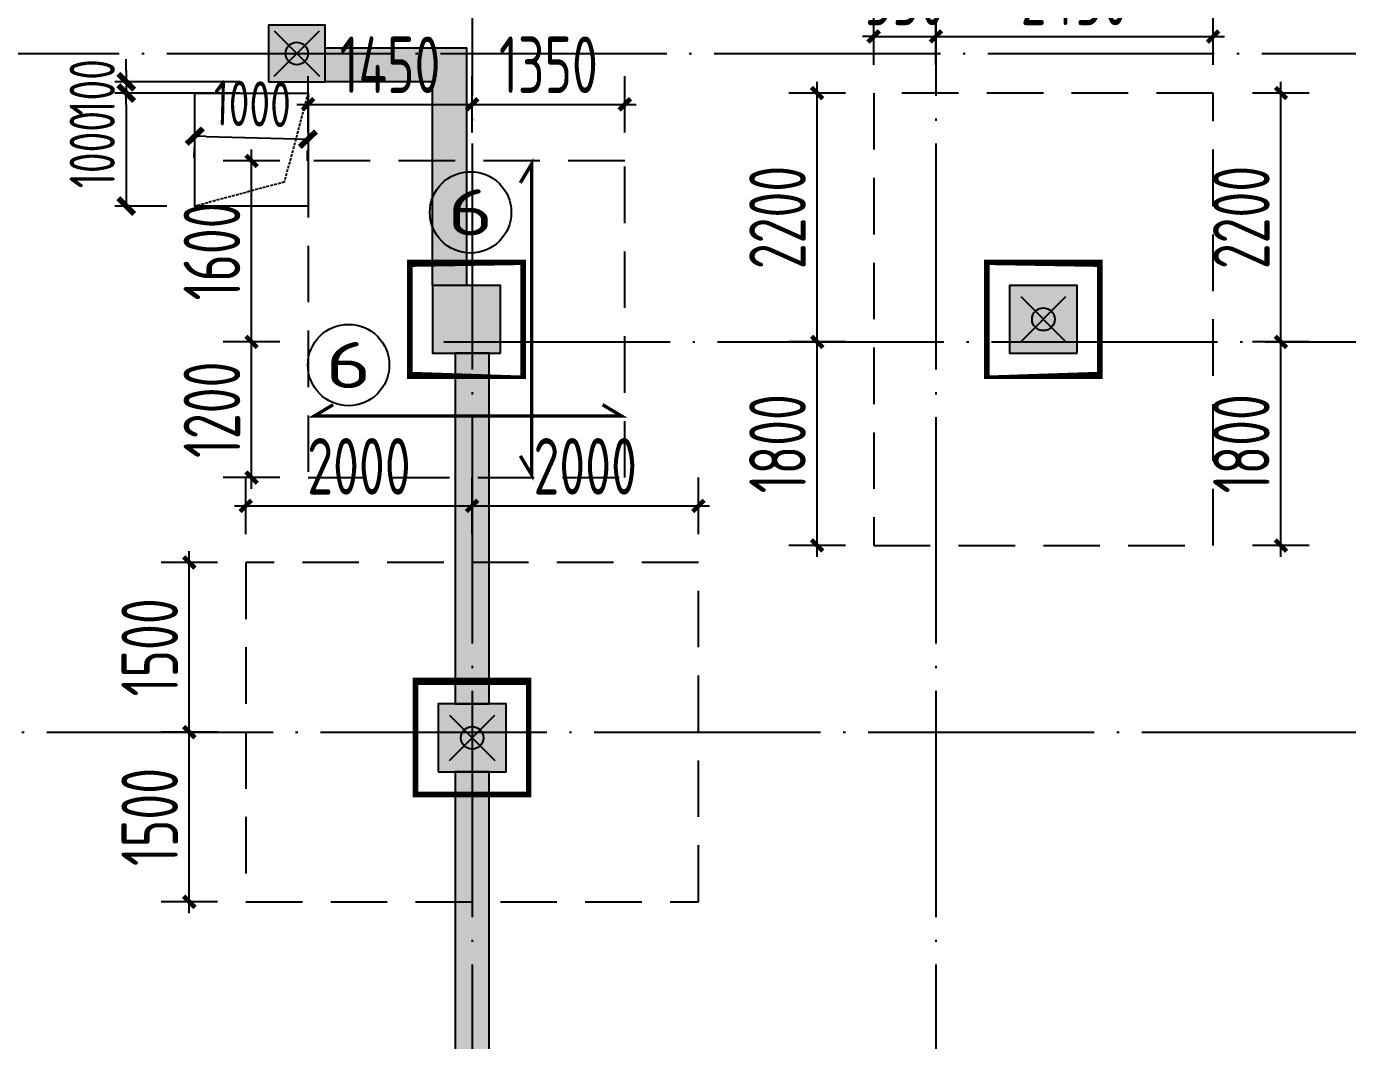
# Model space of a CAD drawing. Extents: x -57409 to 252654, y -8259 to 229119.
# Drawn here: x 194238 to 205917, y 184136 to 193102 of the extents above; entities that cross this region are included whole.
import ezdxf
from ezdxf.enums import TextEntityAlignment as Align

# ---------------------------------------------------------------- set-up
doc = ezdxf.new("R2010")
doc.units = 0
doc.header["$LTSCALE"] = 100
doc.header["$PDMODE"] = 35
doc.header["$PDSIZE"] = 200
for name, pattern in [('DASH', [0.35, 0.25, -0.1]), ('DASHED', [0.75, 0.5, -0.25]), ('DOTE', [2.4200000000000004, 2, -0.2, 0.02, -0.2])]:
    doc.linetypes.add(name, pattern=pattern)
doc.layers.get('0').update_dxf_attribs({"linetype": 'CONTINUOUS'})
doc.layers.get('Defpoints').update_dxf_attribs({"linetype": 'CONTINUOUS'})
for name, color, linetype in [('B-TEXT', 3, 'CONTINUOUS'), ('codim', 7, 'CONTINUOUS'), ('COLU', 7, 'CONTINUOUS'), ('colu-主楼', 7, 'CONTINUOUS'), ('CT', 2, 'CONTINUOUS'), ('dim-wall', 7, 'CONTINUOUS'), ('dote', 253, 'DOTE'), ('h填实-主楼', 254, 'CONTINUOUS'), ('h填实-柱墙', 254, 'CONTINUOUS'), ('JSK', 4, 'CONTINUOUS'), ('WALL', 3, 'CONTINUOUS'), ('Z-AXIS', 3, 'CONTINUOUS'), ('Z-TEXT', 2, 'CONTINUOUS'), ('z柱下板带', 140, 'CONTINUOUS'), ('板底钢筋', 24, 'CONTINUOUS')]:
    doc.layers.add(name, color=color, linetype=linetype)
doc.layers.add('重心计算', color=7, linetype='CONTINUOUS', plot=False)
doc.styles.add('_TCH_AXIS', font='tssdeng.shx', dxfattribs={"width": 0.7, "bigfont": 'tssdchn.shx'})
doc.styles.add('COMPLEX', font='tssdeng.shx', dxfattribs={"width": 0.7, "bigfont": 'tssdchn.shx'})
doc.styles.add('Jgcad-DIM', font='tssdeng.shx', dxfattribs={"width": 0.7, "bigfont": 'tssdchn.shx'})
doc.styles.add('TSSD_Dimension', font='tssdeng.shx', dxfattribs={"width": 0.7})
doc.dimstyles.new('TSSD_100_100$0', dxfattribs={"dimtxt": 300, "dimasz": 100, "dimexe": 100, "dimexo": 250, "dimgap": 100, "dimtad": 1, "dimdec": 0, "dimzin": 0, "dimdsep": 46, "dimtxsty": 'TSSD_Dimension', "dimblk": '_tsdbk', "dimblk1": '_tsdbk', "dimblk2": '_tsdbk', "dimsah": 1, "dimcen": 0, "dimdle": 100, "dimclrt": 7, "dimadec": 0, "dimazin": 0, "dimtfac": 1, "dimtdec": 0, "dimtix": 1, "dimtmove": 2, "dimatfit": 3, "dimldrblk": '_tsdbk', "dimfxl": 1, "dimtolj": 1, "dimtzin": 0, "dimarcsym": 0})

# ---------------------------------------------------------------- blocks, each defined once
blk = doc.blocks.new('_AXISO')
blk.add_circle((2.273736754432321e-13, -5.684341886080801e-14), 0.5)
at = {"layer": 'B-TEXT', "style": 'COMPLEX', "width": 1.450892857142857}
blk.add_attdef('A', text='', height=0.56, dxfattribs=at).set_placement((0.2493750000001, -0.2800000000000296), (0.7493750000001, -0.2800000000000296), align=Align.FIT)
blk = doc.blocks.new('_ArchTick')
at = {"color": 0, "linetype": 'ByBlock', "const_width": 0.4}
blk.add_lwpolyline([(-0.5, -0.5), (0.5, 0.5)], dxfattribs=at)
blk = doc.blocks.new('*D2650')
at = {"layer": 'codim', "color": 0, "lineweight": -2}
blk.add_line((196227.6411610142, 189012.7230420692), (196227.6411610142, 190412.7230420691), dxfattribs=at)
at = {"layer": 'codim', "color": 7, "lineweight": -2}
for p, q in [((196477.6411610146, 190312.7230420691), (195977.6411610142, 190312.7230420691)), ((196477.6411610142, 189112.7230420692), (195977.6411610142, 189112.7230420692))]:
    blk.add_line(p, q, dxfattribs=at)
at = {"layer": 'Defpoints', "color": 0}
for p in [(196227.6411610142, 190312.7230420691), (196727.6411610146, 190312.7230420691), (196727.6411610142, 189112.7230420692)]:
    blk.add_point(p, dxfattribs=at)
at = {"layer": 'codim', "color": 0, "lineweight": -2, "xscale": 100, "yscale": 100, "zscale": 100}
for p, rotation in [((196227.6411610142, 190312.7230420691), 90), ((196227.6411610142, 189112.7230420692), 270)]:
    blk.add_blockref('_ArchTick', p, dxfattribs=dict(at, rotation=rotation))
at = {"layer": 'codim', "color": 1, "insert": (195877.6411610141, 189712.7230420692), "char_height": 500, "attachment_point": 5, "rotation": 90, "style": 'Jgcad-DIM'}
blk.add_mtext('\\A1;1200', dxfattribs=at)
blk = doc.blocks.new('*D2651')
at = {"layer": 'codim', "color": 0, "lineweight": -2}
blk.add_line((196227.6411610142, 190212.7230420691), (196227.6411610142, 192012.7230420689), dxfattribs=at)
at = {"layer": 'codim', "color": 7, "lineweight": -2}
for p, q in [((196477.6411610151, 191912.7230420689), (195977.6411610142, 191912.7230420689)), ((196477.6411610146, 190312.7230420691), (195977.6411610142, 190312.7230420691))]:
    blk.add_line(p, q, dxfattribs=at)
at = {"layer": 'Defpoints', "color": 0}
for p in [(196227.6411610142, 191912.7230420689), (196727.6411610151, 191912.7230420689), (196727.6411610146, 190312.7230420691)]:
    blk.add_point(p, dxfattribs=at)
at = {"layer": 'codim', "color": 0, "lineweight": -2, "xscale": 100, "yscale": 100, "zscale": 100}
for p, rotation in [((196227.6411610142, 191912.7230420689), 90), ((196227.6411610142, 190312.7230420691), 270)]:
    blk.add_blockref('_ArchTick', p, dxfattribs=dict(at, rotation=rotation))
at = {"layer": 'codim', "color": 1, "insert": (195877.6411610141, 191112.723042069), "char_height": 500, "attachment_point": 5, "rotation": 90, "style": 'Jgcad-DIM'}
blk.add_mtext('\\A1;1600', dxfattribs=at)
blk = doc.blocks.new('*D2652')
at = {"layer": 'codim', "color": 7, "lineweight": -2}
for p, q in [((196727.6411610151, 192162.7230420689), (196727.6411610151, 192662.7230420689)), ((198177.6411610151, 192162.7230420684), (198177.6411610151, 192662.7230420689))]:
    blk.add_line(p, q, dxfattribs=at)
at = {"layer": 'codim', "color": 0, "lineweight": -2}
blk.add_line((196627.6411610151, 192412.7230420689), (198277.6411610151, 192412.7230420689), dxfattribs=at)
at = {"layer": 'Defpoints', "color": 0}
for p in [(198177.6411610151, 192412.7230420689), (196727.6411610151, 191912.7230420689), (198177.6411610151, 191912.7230420684)]:
    blk.add_point(p, dxfattribs=at)
at = {"layer": 'codim', "color": 0, "lineweight": -2, "xscale": 100, "yscale": 100, "zscale": 100, "rotation": 180}
blk.add_blockref('_ArchTick', (196727.6411610151, 192412.7230420689), dxfattribs=at)
at = {"layer": 'codim', "color": 0, "lineweight": -2, "xscale": 100, "yscale": 100, "zscale": 100}
blk.add_blockref('_ArchTick', (198177.6411610151, 192412.7230420689), dxfattribs=at)
at = {"layer": 'codim', "color": 1, "insert": (197452.6411610151, 192762.7230420689), "char_height": 500, "attachment_point": 5, "style": 'Jgcad-DIM'}
blk.add_mtext('\\A1;1450', dxfattribs=at)
blk = doc.blocks.new('*D2653')
at = {"layer": 'codim', "color": 7, "lineweight": -2}
for p, q in [((198177.6411610151, 192162.7230420684), (198177.6411610151, 192662.7230420689)), ((199527.6411610154, 192162.7230420685), (199527.6411610154, 192662.7230420689))]:
    blk.add_line(p, q, dxfattribs=at)
at = {"layer": 'codim', "color": 0, "lineweight": -2}
blk.add_line((198077.6411610151, 192412.7230420689), (199627.6411610154, 192412.7230420689), dxfattribs=at)
at = {"layer": 'Defpoints', "color": 0}
for p in [(199527.6411610154, 192412.7230420689), (198177.6411610151, 191912.7230420684), (199527.6411610154, 191912.7230420685)]:
    blk.add_point(p, dxfattribs=at)
at = {"layer": 'codim', "color": 0, "lineweight": -2, "xscale": 100, "yscale": 100, "zscale": 100, "rotation": 180}
blk.add_blockref('_ArchTick', (198177.6411610151, 192412.7230420689), dxfattribs=at)
at = {"layer": 'codim', "color": 0, "lineweight": -2, "xscale": 100, "yscale": 100, "zscale": 100}
blk.add_blockref('_ArchTick', (199527.6411610154, 192412.7230420689), dxfattribs=at)
at = {"layer": 'codim', "color": 1, "insert": (198852.6411610153, 192762.7230420689), "char_height": 500, "attachment_point": 5, "style": 'Jgcad-DIM'}
blk.add_mtext('\\A1;1350', dxfattribs=at)
blk = doc.blocks.new('*D2658')
at = {"layer": 'codim', "color": 0, "lineweight": -2}
blk.add_line((205327.6411610198, 188412.7230420671), (205327.6411610198, 190412.723042067), dxfattribs=at)
at = {"layer": 'codim', "color": 7, "lineweight": -2}
for p, q in [((205577.6411610198, 190312.723042067), (205077.6411610198, 190312.723042067)), ((205577.6411610198, 188512.7230420671), (205077.6411610198, 188512.7230420671))]:
    blk.add_line(p, q, dxfattribs=at)
at = {"layer": 'Defpoints', "color": 0}
for p in [(205327.6411610198, 190312.723042067), (205827.6411610198, 190312.723042067), (205827.6411610198, 188512.7230420671)]:
    blk.add_point(p, dxfattribs=at)
at = {"layer": 'codim', "color": 0, "lineweight": -2, "xscale": 100, "yscale": 100, "zscale": 100}
for p, rotation in [((205327.6411610198, 190312.723042067), 90), ((205327.6411610198, 188512.7230420671), 270)]:
    blk.add_blockref('_ArchTick', p, dxfattribs=dict(at, rotation=rotation))
at = {"layer": 'codim', "color": 1, "insert": (204977.6411610198, 189412.7230420671), "char_height": 500, "attachment_point": 5, "rotation": 90, "style": 'Jgcad-DIM'}
blk.add_mtext('\\A1;1800', dxfattribs=at)
blk = doc.blocks.new('*D2659')
at = {"layer": 'codim', "color": 0, "lineweight": -2}
blk.add_line((205327.6411610198, 190212.723042067), (205327.6411610198, 192612.7230420672), dxfattribs=at)
at = {"layer": 'codim', "color": 7, "lineweight": -2}
for p, q in [((205577.6411610198, 192512.7230420672), (205077.6411610198, 192512.7230420672)), ((205577.6411610198, 190312.723042067), (205077.6411610198, 190312.723042067))]:
    blk.add_line(p, q, dxfattribs=at)
at = {"layer": 'Defpoints', "color": 0}
for p in [(205327.6411610198, 192512.7230420672), (205827.6411610198, 192512.7230420672), (205827.6411610198, 190312.723042067)]:
    blk.add_point(p, dxfattribs=at)
at = {"layer": 'codim', "color": 0, "lineweight": -2, "xscale": 100, "yscale": 100, "zscale": 100}
for p, rotation in [((205327.6411610198, 192512.7230420672), 90), ((205327.6411610198, 190312.723042067), 270)]:
    blk.add_blockref('_ArchTick', p, dxfattribs=dict(at, rotation=rotation))
at = {"layer": 'codim', "color": 1, "insert": (204977.6411610198, 191412.7230420671), "char_height": 500, "attachment_point": 5, "rotation": 90, "style": 'Jgcad-DIM'}
blk.add_mtext('\\A1;2200', dxfattribs=at)
blk = doc.blocks.new('*D2660')
at = {"layer": 'codim', "color": 0, "lineweight": -2}
blk.add_line((201227.6411610159, 188412.7230420678), (201227.6411610159, 190412.7230420679), dxfattribs=at)
at = {"layer": 'codim', "color": 7, "lineweight": -2}
for p, q in [((201477.6411610159, 190312.7230420679), (200977.6411610159, 190312.7230420679)), ((201477.6411610159, 188512.7230420678), (200977.6411610159, 188512.7230420678))]:
    blk.add_line(p, q, dxfattribs=at)
at = {"layer": 'Defpoints', "color": 0}
for p in [(201227.6411610159, 190312.7230420679), (201727.6411610159, 190312.7230420679), (201727.6411610159, 188512.7230420678)]:
    blk.add_point(p, dxfattribs=at)
at = {"layer": 'codim', "color": 0, "lineweight": -2, "xscale": 100, "yscale": 100, "zscale": 100}
for p, rotation in [((201227.6411610159, 190312.7230420679), 90), ((201227.6411610159, 188512.7230420678), 270)]:
    blk.add_blockref('_ArchTick', p, dxfattribs=dict(at, rotation=rotation))
at = {"layer": 'codim', "color": 1, "insert": (200877.6411610159, 189412.7230420679), "char_height": 500, "attachment_point": 5, "rotation": 90, "style": 'Jgcad-DIM'}
blk.add_mtext('\\A1;1800', dxfattribs=at)
blk = doc.blocks.new('*D2661')
at = {"layer": 'codim', "color": 0, "lineweight": -2}
blk.add_line((201227.6411610159, 190212.7230420679), (201227.6411610159, 192612.7230420679), dxfattribs=at)
at = {"layer": 'codim', "color": 7, "lineweight": -2}
for p, q in [((201477.6411610158, 192512.7230420679), (200977.6411610159, 192512.7230420679)), ((201477.6411610159, 190312.7230420679), (200977.6411610159, 190312.7230420679))]:
    blk.add_line(p, q, dxfattribs=at)
at = {"layer": 'Defpoints', "color": 0}
for p in [(201227.6411610159, 192512.7230420679), (201727.6411610158, 192512.7230420679), (201727.6411610159, 190312.7230420679)]:
    blk.add_point(p, dxfattribs=at)
at = {"layer": 'codim', "color": 0, "lineweight": -2, "xscale": 100, "yscale": 100, "zscale": 100}
for p, rotation in [((201227.6411610159, 192512.7230420679), 90), ((201227.6411610159, 190312.7230420679), 270)]:
    blk.add_blockref('_ArchTick', p, dxfattribs=dict(at, rotation=rotation))
at = {"layer": 'codim', "color": 1, "insert": (200877.6411610159, 191412.723042068), "char_height": 500, "attachment_point": 5, "rotation": 90, "style": 'Jgcad-DIM'}
blk.add_mtext('\\A1;2200', dxfattribs=at)
blk = doc.blocks.new('*D2629')
at = {"layer": 'codim', "color": 7, "lineweight": -2}
for p, q in [((201727.6411610158, 192762.7230420679), (201727.6411610158, 193262.7230420679)), ((202277.6411610158, 192762.7230420679), (202277.6411610158, 193262.7230420679))]:
    blk.add_line(p, q, dxfattribs=at)
at = {"layer": 'codim', "color": 0, "lineweight": -2}
for p, q in [((201727.6411610158, 193012.7230420679), (201627.6411610158, 193012.7230420679)), ((201727.6411610158, 193012.7230420679), (202277.6411610158, 193012.7230420679)), ((202277.6411610158, 193012.7230420679), (202377.6411610158, 193012.7230420679))]:
    blk.add_line(p, q, dxfattribs=at)
at = {"layer": 'Defpoints', "color": 0}
for p in [(202277.6411610158, 193012.7230420679), (201727.6411610158, 192512.7230420679), (202277.6411610158, 192512.7230420679)]:
    blk.add_point(p, dxfattribs=at)
at = {"layer": 'codim', "color": 0, "lineweight": -2, "xscale": 100, "yscale": 100, "zscale": 100}
blk.add_blockref('_ArchTick', (201727.6411610158, 193012.7230420679), dxfattribs=at)
at = {"layer": 'codim', "color": 0, "lineweight": -2, "xscale": 100, "yscale": 100, "zscale": 100, "rotation": 180}
blk.add_blockref('_ArchTick', (202277.6411610158, 193012.7230420679), dxfattribs=at)
at = {"layer": 'codim', "color": 1, "insert": (202002.6411610158, 193362.7230420679), "char_height": 500, "attachment_point": 5, "style": 'Jgcad-DIM'}
blk.add_mtext('\\A1;550', dxfattribs=at)
blk = doc.blocks.new('*D2630')
at = {"layer": 'codim', "color": 7, "lineweight": -2}
for p, q in [((202277.6411610158, 192762.7230420679), (202277.6411610158, 193262.7230420679)), ((204727.641161016, 192762.723042068), (204727.641161016, 193262.7230420679))]:
    blk.add_line(p, q, dxfattribs=at)
at = {"layer": 'codim', "color": 0, "lineweight": -2}
blk.add_line((202177.6411610158, 193012.7230420679), (204827.641161016, 193012.7230420679), dxfattribs=at)
at = {"layer": 'Defpoints', "color": 0}
for p in [(204727.641161016, 193012.7230420679), (202277.6411610158, 192512.7230420679), (204727.641161016, 192512.723042068)]:
    blk.add_point(p, dxfattribs=at)
at = {"layer": 'codim', "color": 0, "lineweight": -2, "xscale": 100, "yscale": 100, "zscale": 100, "rotation": 180}
blk.add_blockref('_ArchTick', (202277.6411610158, 193012.7230420679), dxfattribs=at)
at = {"layer": 'codim', "color": 0, "lineweight": -2, "xscale": 100, "yscale": 100, "zscale": 100}
blk.add_blockref('_ArchTick', (204727.641161016, 193012.7230420679), dxfattribs=at)
at = {"layer": 'codim', "color": 1, "insert": (203502.6411610159, 193362.7230420679), "char_height": 500, "attachment_point": 5, "style": 'Jgcad-DIM'}
blk.add_mtext('\\A1;2450', dxfattribs=at)
blk = doc.blocks.new('*D2182')
at = {"layer": 'codim', "color": 0, "lineweight": -2}
blk.add_line((195677.6411610146, 185262.7230420377), (195677.6411610146, 186962.7230420377), dxfattribs=at)
at = {"layer": 'codim', "color": 7, "lineweight": -2}
for p, q in [((195927.6411610147, 186862.7230420377), (195427.6411610146, 186862.7230420377)), ((195927.6411610146, 185362.7230420377), (195427.6411610146, 185362.7230420377))]:
    blk.add_line(p, q, dxfattribs=at)
at = {"layer": 'Defpoints', "color": 0}
for p in [(195677.6411610146, 186862.7230420377), (196177.6411610147, 186862.7230420377), (196177.6411610146, 185362.7230420377)]:
    blk.add_point(p, dxfattribs=at)
at = {"layer": 'codim', "color": 0, "lineweight": -2, "xscale": 100, "yscale": 100, "zscale": 100}
for p, rotation in [((195677.6411610146, 186862.7230420377), 90), ((195677.6411610146, 185362.7230420377), 270)]:
    blk.add_blockref('_ArchTick', p, dxfattribs=dict(at, rotation=rotation))
at = {"layer": 'codim', "color": 1, "insert": (195327.6411610146, 186112.7230420377), "char_height": 500, "attachment_point": 5, "rotation": 90, "style": 'Jgcad-DIM'}
blk.add_mtext('\\A1;1500', dxfattribs=at)
blk = doc.blocks.new('*D2183')
at = {"layer": 'codim', "color": 0, "lineweight": -2}
blk.add_line((195677.6411610146, 186762.7230420377), (195677.6411610146, 188462.7230420377), dxfattribs=at)
at = {"layer": 'codim', "color": 7, "lineweight": -2}
for p, q in [((195927.6411610147, 188362.7230420377), (195427.6411610146, 188362.7230420377)), ((195927.6411610147, 186862.7230420377), (195427.6411610146, 186862.7230420377))]:
    blk.add_line(p, q, dxfattribs=at)
at = {"layer": 'Defpoints', "color": 0}
for p in [(195677.6411610146, 188362.7230420377), (196177.6411610147, 188362.7230420377), (196177.6411610147, 186862.7230420377)]:
    blk.add_point(p, dxfattribs=at)
at = {"layer": 'codim', "color": 0, "lineweight": -2, "xscale": 100, "yscale": 100, "zscale": 100}
for p, rotation in [((195677.6411610146, 188362.7230420377), 90), ((195677.6411610146, 186862.7230420377), 270)]:
    blk.add_blockref('_ArchTick', p, dxfattribs=dict(at, rotation=rotation))
at = {"layer": 'codim', "color": 1, "insert": (195327.6411610146, 187612.7230420377), "char_height": 500, "attachment_point": 5, "rotation": 90, "style": 'Jgcad-DIM'}
blk.add_mtext('\\A1;1500', dxfattribs=at)
blk = doc.blocks.new('*D2184')
at = {"layer": 'codim', "color": 7, "lineweight": -2}
for p, q in [((196177.6411610147, 188612.7230420377), (196177.6411610147, 189112.7230420377)), ((198177.6411610147, 188612.7230420377), (198177.6411610147, 189112.7230420377))]:
    blk.add_line(p, q, dxfattribs=at)
at = {"layer": 'codim', "color": 0, "lineweight": -2}
blk.add_line((196077.6411610147, 188862.7230420377), (198277.6411610147, 188862.7230420377), dxfattribs=at)
at = {"layer": 'Defpoints', "color": 0}
for p in [(198177.6411610147, 188862.7230420377), (196177.6411610147, 188362.7230420377), (198177.6411610147, 188362.7230420377)]:
    blk.add_point(p, dxfattribs=at)
at = {"layer": 'codim', "color": 0, "lineweight": -2, "xscale": 100, "yscale": 100, "zscale": 100, "rotation": 180}
blk.add_blockref('_ArchTick', (196177.6411610147, 188862.7230420377), dxfattribs=at)
at = {"layer": 'codim', "color": 0, "lineweight": -2, "xscale": 100, "yscale": 100, "zscale": 100}
blk.add_blockref('_ArchTick', (198177.6411610147, 188862.7230420377), dxfattribs=at)
at = {"layer": 'codim', "color": 1, "insert": (197177.6411610147, 189212.7230420377), "char_height": 500, "attachment_point": 5, "style": 'Jgcad-DIM'}
blk.add_mtext('\\A1;2000', dxfattribs=at)
blk = doc.blocks.new('*D2185')
at = {"layer": 'codim', "color": 7, "lineweight": -2}
for p, q in [((198177.6411610147, 188612.7230420377), (198177.6411610147, 189112.7230420377)), ((200177.6411610147, 188612.7230420378), (200177.6411610147, 189112.7230420377))]:
    blk.add_line(p, q, dxfattribs=at)
at = {"layer": 'codim', "color": 0, "lineweight": -2}
blk.add_line((198077.6411610147, 188862.7230420377), (200277.6411610147, 188862.7230420377), dxfattribs=at)
at = {"layer": 'Defpoints', "color": 0}
for p in [(200177.6411610147, 188862.7230420377), (198177.6411610147, 188362.7230420377), (200177.6411610147, 188362.7230420378)]:
    blk.add_point(p, dxfattribs=at)
at = {"layer": 'codim', "color": 0, "lineweight": -2, "xscale": 100, "yscale": 100, "zscale": 100, "rotation": 180}
blk.add_blockref('_ArchTick', (198177.6411610147, 188862.7230420377), dxfattribs=at)
at = {"layer": 'codim', "color": 0, "lineweight": -2, "xscale": 100, "yscale": 100, "zscale": 100}
blk.add_blockref('_ArchTick', (200177.6411610147, 188862.7230420377), dxfattribs=at)
at = {"layer": 'codim', "color": 1, "insert": (199177.6411610147, 189212.7230420377), "char_height": 500, "attachment_point": 5, "style": 'Jgcad-DIM'}
blk.add_mtext('\\A1;2000', dxfattribs=at)
blk = doc.blocks.new('_tsdbk')
blk.add_line((-1, 0), (0, 0))
at = {"const_width": 0.5}
blk.add_lwpolyline([(-0.7000000000000001, -0.7000000000000001), (0.7000000000000001, 0.7000000000000001)], dxfattribs=at)
blk = doc.blocks.new('*D2743')
at = {"layer": 'Defpoints', "color": 0}
for p in [(196377.6411610191, 192612.7230420178), (195119.6684357747, 192512.9418924989), (196377.6411610192, 192512.9418924989)]:
    blk.add_point(p, dxfattribs=at)
at = {"layer": 'dim-wall', "color": 0, "lineweight": -2}
for p, q in [((195119.6684357747, 192712.7230420178), (195119.6684357747, 192812.7230420178)), ((196127.6411610191, 192612.7230420178), (195019.6684357747, 192612.7230420178)), ((195119.6684357747, 192612.7230420178), (195119.6684357747, 192512.9418924989)), ((196127.6411610192, 192512.9418924989), (195019.6684357747, 192512.9418924989)), ((195119.6684357747, 192412.9418924989), (195119.6684357747, 192312.9418924989))]:
    blk.add_line(p, q, dxfattribs=at)
at = {"layer": 'dim-wall', "color": 0, "lineweight": -2, "xscale": 100, "yscale": 100, "zscale": 100}
for p, rotation in [((195119.6684357747, 192612.7230420178), 270), ((195119.6684357747, 192512.9418924989), 90)]:
    blk.add_blockref('_tsdbk', p, dxfattribs=dict(at, rotation=rotation))
at = {"layer": 'dim-wall', "color": 7, "insert": (194819.6684357747, 192562.8324672583), "char_height": 400, "attachment_point": 5, "rotation": 90, "style": 'TSSD_Dimension'}
blk.add_mtext('\\A1;100', dxfattribs=at)
blk = doc.blocks.new('*D2744')
at = {"layer": 'Defpoints', "color": 0}
for p in [(196377.6411610192, 192512.9418924989), (195119.6684357747, 191512.9418925015), (195727.6411610217, 191512.9418925015)]:
    blk.add_point(p, dxfattribs=at)
at = {"layer": 'dim-wall', "color": 0, "lineweight": -2}
for p, q in [((196127.6411610192, 192512.9418924989), (195019.6684357747, 192512.9418924989)), ((195119.6684357747, 192412.9418924989), (195119.6684357747, 191612.9418925015)), ((195477.6411610217, 191512.9418925015), (195019.6684357747, 191512.9418925015))]:
    blk.add_line(p, q, dxfattribs=at)
at = {"layer": 'dim-wall', "color": 0, "lineweight": -2, "xscale": 100, "yscale": 100, "zscale": 100}
for p, rotation in [((195119.6684357747, 192512.9418924989), 90), ((195119.6684357747, 191512.9418925015), 270)]:
    blk.add_blockref('_tsdbk', p, dxfattribs=dict(at, rotation=rotation))
at = {"layer": 'dim-wall', "color": 7, "insert": (194819.6684357747, 192012.9418925002), "char_height": 400, "attachment_point": 5, "rotation": 90, "style": 'TSSD_Dimension'}
blk.add_mtext('\\A1;1000', dxfattribs=at)
blk = doc.blocks.new('*D2745')
at = {"layer": 'Defpoints', "color": 0}
for p in [(195727.6411610223, 192188.9537272749), (196727.6411610151, 192162.7230420688), (196726.1357947861, 192105.2354251069)]:
    blk.add_point(p, dxfattribs=at)
at = {"layer": 'dim-wall', "color": 0, "lineweight": -2}
for p, q in [((195826.100355917, 192128.8036825186), (196626.1700622886, 192107.8531199377)), ((195721.0969239454, 191939.039396031), (195723.5169285887, 192031.4556448519)), ((196721.0969239381, 191912.8087108249), (196723.5180999553, 192005.2696926093))]:
    blk.add_line(p, q, dxfattribs=at)
at = {"layer": 'dim-wall', "color": 0, "lineweight": -2, "xscale": 100, "yscale": 100, "zscale": 100}
for p, rotation in [((195726.1346234195, 192131.4213773494), 178.5), ((196726.1357947861, 192105.2354251069), 358.5)]:
    blk.add_blockref('_tsdbk', p, dxfattribs=dict(at, rotation=rotation))
at = {"layer": 'dim-wall', "color": 7, "insert": (196233.9882935951, 192418.2255987208), "char_height": 400, "attachment_point": 5, "rotation": 358.5, "style": 'TSSD_Dimension'}
blk.add_mtext('\\A1;1000', dxfattribs=at)

msp = doc.modelspace()

# ---------------------------------------------------------------- hatches: boundary and pattern name
at = {"layer": 'h填实-主楼'}
for points in [[(198427.6411610188, 190212.7230420691), (198427.6411610182, 190812.7230420696), (197827.6411610205, 190812.7230420685), (197827.6411610196, 190212.723042069)], [(203527.6411610175, 190212.7230420678), (203527.6411610191, 190812.7230420687), (202927.6411610187, 190812.7230420679), (202927.6411610187, 190212.7230420678)]]:
    msp.add_hatch(color=256, dxfattribs=at).paths.add_polyline_path(points)
at = {"layer": 'h填实-柱墙'}
for points in [[(196377.6411610191, 192612.7230420178), (196877.6411610211, 192612.7230420181), (196877.6411610222, 193112.72304202), (196377.6411610203, 193112.7230420194)], [(196877.6411610213, 192912.7230420715), (198127.6411610223, 192912.7230420711), (198127.641161022, 190812.7230420686), (197827.6411610205, 190812.7230420685), (197827.6411610198, 192612.7230420686), (196877.6411610217, 192612.7230420701)], [(198327.6411610167, 190212.7230420678), (198027.6411610132, 190212.7230420675), (198027.6411610171, 187112.7230420587), (198327.6411610176, 187112.7230420584)], [(197877.6411610149, 186512.7230420565), (198477.6411610156, 186512.7230420574), (198477.641161017, 187112.723042059), (197877.6411610158, 187112.7230420583)], [(198327.6411610226, 186512.7230420572), (198027.6411610194, 186512.7230420572), (198027.6411610222, 181612.7230420573), (198327.6411610223, 181612.7230420573)]]:
    msp.add_hatch(color=256, dxfattribs=at).paths.add_polyline_path(points)

# ---------------------------------------------------------------- linework, layer by layer
at = {"layer": 'COLU'}
for points in [[(196377.6411610191, 192612.7230420178), (196877.6411610211, 192612.7230420181), (196877.6411610222, 193112.72304202), (196377.6411610203, 193112.7230420194)], [(197877.6411610149, 186512.7230420565), (198477.6411610156, 186512.7230420574), (198477.641161017, 187112.723042059), (197877.6411610158, 187112.7230420583)]]:
    msp.add_lwpolyline(points, close=True, dxfattribs=at)
at = {"layer": 'colu-主楼'}
for points in [[(198427.6411610188, 190212.7230420691), (198427.6411610182, 190812.7230420696), (197827.6411610205, 190812.7230420685), (197827.6411610196, 190212.723042069)], [(203527.6411610175, 190212.7230420678), (203527.6411610191, 190812.7230420687), (202927.6411610187, 190812.7230420679), (202927.6411610187, 190212.7230420678)]]:
    msp.add_lwpolyline(points, close=True, dxfattribs=at)
at = {"layer": 'CT', "const_width": 49.99999999999999}
for points in [[(197627.6411610208, 190012.7230420679), (198627.6411610209, 190012.7230420694), (198627.6411610194, 191012.7230420697), (197627.6411610195, 191012.7230420684)], [(202727.6411610189, 190012.7230420671), (203727.6411610189, 190012.723042069), (203727.6411610176, 191012.7230420692), (202727.6411610174, 191012.7230420675)], [(197677.6411610165, 186312.723042057), (198677.6411610165, 186312.7230420586), (198677.6411610151, 187312.7230420587), (197677.6411610149, 187312.7230420574)]]:
    msp.add_lwpolyline(points, close=True, dxfattribs=at)
at = {"layer": 'dote', "ltscale": 10}
for p, q in [((198177.6411610135, 218687.8779629264), (198177.6411610162, 147362.7230420351)), ((202277.6411610161, 218687.8779629267), (202277.6411610159, 175862.7230420349)), ((50277.64116102032, 192862.7230420771), (219938.2151759664, 192862.7230420242)), ((197927.6411610208, 190312.7230420686), (207527.6411610196, 190312.723042067)), ((44377.61312369863, 186862.7230420784), (219938.2151759665, 186862.723042032))]:
    msp.add_line(p, q, dxfattribs=at)
at = {"layer": 'JSK'}
msp.add_lwpolyline([(195727.6411610226, 192512.9418924987), (196727.6411610226, 192512.941892499), (196727.6411610217, 191512.9418924994), (195727.6411610217, 191512.9418924992)], close=True, dxfattribs=at)
at = {"layer": 'JSK', "linetype": 'DASH'}
msp.add_lwpolyline([(196727.6411610226, 192512.9418924992), (196517.300215125, 191725.9785451508), (195727.6411610217, 191512.9418925015)], dxfattribs=at)
at = {"layer": 'WALL'}
msp.add_lwpolyline([(196877.6411610213, 192912.7230420715), (198127.6411610223, 192912.7230420711), (198127.641161022, 190812.7230420686), (197827.6411610205, 190812.7230420685), (197827.6411610198, 192612.7230420686), (196877.6411610217, 192612.7230420701), (196877.6411610213, 192912.7230420715)], dxfattribs=at)
for points in [[(198327.6411610167, 190212.7230420678), (198027.6411610132, 190212.7230420675), (198027.6411610171, 187112.7230420587), (198327.6411610176, 187112.7230420584)], [(198327.6411610226, 186512.7230420572), (198027.6411610194, 186512.7230420572), (198027.6411610222, 181612.7230420573), (198327.6411610223, 181612.7230420573)]]:
    msp.add_lwpolyline(points, close=True, dxfattribs=at)
at = {"layer": 'z柱下板带', "linetype": 'DASHED', "ltscale": 10}
for points in [[(204727.6411610185, 188512.7230420682), (204727.6411610185, 192512.7230420682), (201727.6411610185, 192512.7230420682), (201727.6411610185, 188512.7230420682)], [(196177.6411610155, 185362.7230421325), (200177.6411610155, 185362.7230421325), (200177.6411610155, 188362.7230421325), (196177.6411610155, 188362.7230421325)]]:
    msp.add_lwpolyline(points, close=True, dxfattribs=at)
at = {"layer": 'z柱下板带', "color": 30, "linetype": 'DASHED', "ltscale": 10}
msp.add_lwpolyline([(196727.6411610217, 189112.723042066), (199527.6411610217, 189112.723042065), (199527.6411610227, 191912.723042065), (196727.6411610227, 191912.723042066)], close=True, dxfattribs=at)
at = {"layer": '板底钢筋', "const_width": 30}
for points in [[(198603.6794568982, 189305.0741137897), (198703.6794568986, 189138.4069384967), (198703.6794568996, 191885.1831612359), (198603.6794568994, 191718.5159859434)], [(196949.4017098914, 189757.5388468978), (196782.7345345984, 189657.5388468973), (199498.0872939041, 189657.5388468963), (199331.4201186115, 189757.5388468967)]]:
    msp.add_lwpolyline(points, dxfattribs=at)
at = {"layer": '重心计算', "color": 5}
for p in [(196627.6411610207, 192862.7230420188), (196627.6411610207, 192862.7230420188), (203227.6411610185, 190512.7230420682), (198177.6411610158, 186812.7230420579), (198177.6411610158, 186812.7230420579)]:
    msp.add_point(p, dxfattribs=at)

# ---------------------------------------------------------------- block references
at = {"layer": 'Z-TEXT'}
ref = msp.add_blockref('_AXISO', (198163.8857883329, 191457.6900787012), dxfattribs=dict(at, xscale=720.0000000000074, yscale=720, zscale=720, rotation=359.9996457873608))
ref.add_attrib('A', '6', dxfattribs={"layer": 'Z-AXIS', "color": 7, "height": 407.2935059634514, "rotation": 359.9996457873724, "style": '_TCH_AXIS', "width": 1.999999999998255}).set_placement((197960.2377763751, 191254.0445847034), (198367.5312823304, 191254.042066743), align=Align.FIT)
ref = msp.add_blockref('_AXISO', (197085.4226598029, 190107.8738160632), dxfattribs=dict(at, xscale=720.0000000000074, yscale=720, zscale=720, rotation=359.9996457873608))
ref.add_attrib('A', '6', dxfattribs={"layer": 'Z-AXIS', "color": 7, "height": 407.2935059634514, "rotation": 359.9996457873642, "style": '_TCH_AXIS', "width": 1.999999999998398}).set_placement((196881.774647845, 189904.2283220654), (197289.0681538004, 189904.225804105), align=Align.FIT)

# ---------------------------------------------------------------- dimensions: what is measured, and where the dimension line sits
at = {"layer": 'codim'}
for base, p1, p2, angle, picture, middle in [((202277.6411610158, 193012.7230420679), (201727.6411610158, 192512.7230420679), (202277.6411610158, 192512.7230420679), 8.269442171805144e-13, '*D2629', (202002.6411610158, 193362.7230420679)), ((204727.641161016, 193012.7230420679), (202277.6411610158, 192512.7230420679), (204727.641161016, 192512.723042068), 8.269442171805144e-13, '*D2630', (203502.6411610159, 193362.7230420679)), ((201227.6411610159, 192512.7230420679), (201727.6411610159, 190312.7230420679), (201727.6411610158, 192512.7230420679), 90, '*D2661', (200877.6411610159, 191412.723042068)), ((205327.6411610198, 192512.7230420672), (205827.6411610198, 190312.723042067), (205827.6411610198, 192512.7230420672), 90, '*D2659', (204977.6411610198, 191412.7230420671)), ((196227.6411610142, 191912.7230420689), (196727.6411610146, 190312.7230420691), (196727.6411610151, 191912.7230420689), 90, '*D2651', (195877.6411610141, 191112.723042069)), ((196227.6411610142, 190312.7230420691), (196727.6411610142, 189112.7230420692), (196727.6411610146, 190312.7230420691), 90, '*D2650', (195877.6411610141, 189712.7230420692)), ((201227.6411610159, 190312.7230420679), (201727.6411610159, 188512.7230420678), (201727.6411610159, 190312.7230420679), 90, '*D2660', (200877.6411610159, 189412.7230420679)), ((205327.6411610198, 190312.723042067), (205827.6411610198, 188512.7230420671), (205827.6411610198, 190312.723042067), 90, '*D2658', (204977.6411610198, 189412.7230420671)), ((195677.6411610146, 188362.7230420377), (196177.6411610147, 186862.7230420377), (196177.6411610147, 188362.7230420377), 90, '*D2183', (195327.6411610146, 187612.7230420377)), ((195677.6411610146, 186862.7230420377), (196177.6411610146, 185362.7230420377), (196177.6411610147, 186862.7230420377), 90, '*D2182', (195327.6411610146, 186112.7230420377))]:
    dim = msp.add_linear_dim(base=base, p1=p1, p2=p2, angle=angle, dimstyle='TSSD_100_100$0', override={"dimtxt": 500, "dimexe": 250, "dimtxsty": 'Jgcad-DIM', "dimblk": 'ArchTick', "dimblk1": 'ArchTick', "dimblk2": 'ArchTick', "dimclre": 7, "dimclrt": 1, "dimadec": 3}, dxfattribs=at)
    dim.commit()
    dim.dimension.update_dxf_attribs({"geometry": picture, "text_midpoint": middle})
for base, p1, p2, picture, middle in [((198177.6411610151, 192412.7230420689), (196727.6411610151, 191912.7230420689), (198177.6411610151, 191912.7230420684), '*D2652', (197452.6411610151, 192762.7230420689)), ((199527.6411610154, 192412.7230420689), (198177.6411610151, 191912.7230420684), (199527.6411610154, 191912.7230420685), '*D2653', (198852.6411610153, 192762.7230420689)), ((198177.6411610147, 188862.7230420377), (196177.6411610147, 188362.7230420377), (198177.6411610147, 188362.7230420377), '*D2184', (197177.6411610147, 189212.7230420377)), ((200177.6411610147, 188862.7230420377), (198177.6411610147, 188362.7230420377), (200177.6411610147, 188362.7230420378), '*D2185', (199177.6411610147, 189212.7230420377))]:
    dim = msp.add_linear_dim(base=base, p1=p1, p2=p2, dimstyle='TSSD_100_100$0', override={"dimtxt": 500, "dimexe": 250, "dimtxsty": 'Jgcad-DIM', "dimblk": 'ArchTick', "dimblk1": 'ArchTick', "dimblk2": 'ArchTick', "dimclre": 7, "dimclrt": 1, "dimadec": 3}, dxfattribs=at)
    dim.commit()
    dim.dimension.update_dxf_attribs({"geometry": picture, "text_midpoint": middle})
at = {"layer": 'dim-wall'}
for base, p1, p2, angle, picture, middle in [((195119.6684357747, 192512.9418924989), (196377.6411610191, 192612.7230420178), (196377.6411610192, 192512.9418924989), 90, '*D2743', (194819.6684357747, 192562.8324672583)), ((195119.6684357747, 191512.9418925015), (196377.6411610192, 192512.9418924989), (195727.6411610217, 191512.9418925015), 90, '*D2744', (194819.6684357747, 192012.9418925002)), ((196726.1357947861, 192105.2354251069), (195727.6411610223, 192188.9537272749), (196727.6411610151, 192162.7230420689), 178.5, '*D2745', (196233.9882935951, 192418.2255987208))]:
    dim = msp.add_linear_dim(base=base, p1=p1, p2=p2, angle=angle, dimstyle='TSSD_100_100$0', override={"dimtxt": 400}, dxfattribs=at)
    dim.commit()
    dim.dimension.update_dxf_attribs({"geometry": picture, "text_midpoint": middle})

doc.saveas('drawing.dxf')
